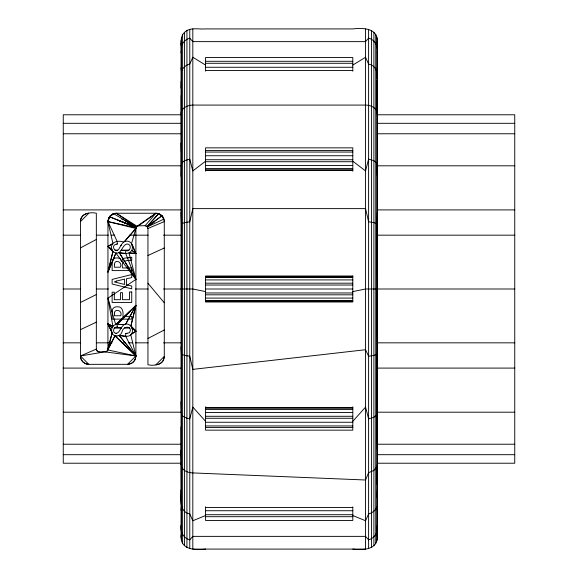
<?xml version="1.0" encoding="UTF-8"?>
<svg xmlns="http://www.w3.org/2000/svg" width="578" height="578" viewBox="0 0 578 578"><rect width="100%" height="100%" fill="white"/><g stroke="black" fill="none" stroke-linecap="round" stroke-linejoin="round"><path stroke-width="0.87" d="M181.037 464.589L181.051 462.805M377.318 115.195L377.022 80.263M181.34 151.732L181.203 95.493M377.145 484.299L377.333 464.589M181.037 88.102L181.203 81.028M377.145 497.853L377.333 489.898M181.037 176.261L181.369 155.294M377.333 212.263L377.008 235.528M181.037 52.829C182.381 46.038 178.79 37.83 184.483 32.346C190.09 26.841 198.63 29.529 205.573 28.914L352.797 28.914C362.066 27.795 377.174 27.766 377.333 40.677L377.333 537.323C377.174 550.234 362.066 550.198 352.797 549.1L205.573 549.086C196.303 550.205 181.196 550.234 181.037 537.323L181.037 40.677M377.333 525.171L376.935 531.803L377.333 537.323M181.037 537.323L181.203 534.961M377.167 43.039L377.333 40.677M112.876 243.28L107.956 221.598C107.869 217.133 111.843 213.138 116.323 213.239L155.923 213.239C160.388 213.145 164.383 217.126 164.282 221.598L164.282 356.402C164.376 364.552 154.167 366.286 147.946 364.761L147.946 228.476L147.159 226.533L145.157 225.687L137.81 225.832L136.415 226.858L135.902 228.476L135.902 355.976C135.989 360.441 132.008 364.429 127.536 364.335L88.795 364.335C84.33 364.422 80.342 360.441 80.436 355.976L80.436 221.598C80.364 213.463 90.089 211.808 96.338 213.239L96.338 349.098L97.126 351.041L98.686 351.85L106.049 351.742L107.161 351.041L107.927 349.517L107.956 221.598L108.83 217.884L110.319 215.775M134.652 306.781L135.902 305.509L130.946 325.768L135.902 305.408L117.218 324.525L117.218 327.126C113.707 326.425 112.081 331.671 115.087 333.239C119.14 334.142 120.152 328.665 122.319 326.36C127.644 319.468 136.162 329.149 130.816 334.872L135.902 355.976L135.028 359.689M181.037 510.258L181.434 506.696L181.037 426.961M377.333 67.742L377 78.471M181.037 113.411C181.434 107.725 187.799 105.066 192.814 105.08L365.556 105.08C370.57 105.066 376.935 107.725 377.333 113.411M81.296 359.668C82.668 362.478 85.674 364.335 88.795 364.335L80.436 355.976L106.475 351.561L107.667 350.333L114.957 335.847L133.995 354.141M135.931 228.057L137.008 226.251L155.923 213.239C159.044 213.231 162.05 215.095 163.422 217.899M123.663 242.081C116.272 239.379 108.137 243.468 112.934 251.661L107.956 272.159L115.875 253.113C122.139 254.125 121.835 244.61 127.239 243.988C132.275 244.111 130.556 252.405 125.679 250.592L125.679 253.395L135.902 279.434L107.956 298.132L112.876 326.216L107.956 324.012L111.901 332.509M114.957 335.847L107.956 349.098L112.024 332.993C110.571 329.316 112.623 323.955 117.218 324.525L124.588 324.489M107.956 349.098L112.118 333.195M124.263 260.75L119.147 252.535C126.156 255.317 135.331 252.882 131.502 243.728L135.902 228.476L107.956 221.598L109.48 216.786L113.664 213.672L136.191 227.226L117.833 220.052M117.052 244.205L117.218 243.678M117.052 327.134L117.218 326.606M129.241 252.962L135.902 253.634C133.395 249.472 132.745 239.841 125.672 241.264C122.507 241.749 121.301 245.209 119.711 247.529C116.164 255.743 109.228 244.422 117.218 244.198L117.218 241.597L107.956 221.598L109.502 216.764L113.664 213.672M163.415 360.116L164.282 356.402L155.923 364.761C159.044 364.783 162.057 362.905 163.422 360.094M112.934 251.661L115.875 253.113L107.956 272.057L112.847 251.546L107.956 246.351L112.623 243.634M135.902 305.509L125.672 324.193L135.902 305.408L115.716 324.634L107.956 298.132M135.035 359.668L133.54 361.799L131.444 363.367M120.874 328.542L121.236 327.95L114.379 328.015M120.874 245.614L121.236 245.021M124.429 241.633L135.902 228.476L124.27 241.712M131.473 363.352L127.536 364.335L135.902 355.976L125.679 336.324L125.679 333.513L129.537 332.733C133.316 325.4 122.839 325.537 121.965 332.061C120.665 336.526 113.671 337.776 112.024 332.993M352.797 421.297L365.556 407.085L368.605 418.848L373.887 417.323L376.935 414.686L377.333 346.966L376.935 289L377.333 318.189M129.674 311.853L117.218 324.525L124.805 324.424M115.716 324.634L130.036 311.065M110.297 215.796L112.407 214.207M130.816 334.872C127.601 337.769 122.818 335.58 119.147 335.471L119.458 335.226M205.573 161.211L192.814 170.915L189.765 159.152L184.483 160.677L181.434 163.314L181.037 143.041M131.062 334.532L135.902 331.216L131.054 325.949M131.307 334.192L135.902 331.078L131.574 326.873M154.586 221.887L147.159 226.533L145.157 225.687L155.923 213.239L138.684 225.687L137.008 226.251L116.323 213.239L113.642 213.672M352.797 65.061L365.556 57.251L368.605 64.093C379.883 66.26 377.152 79.764 377.333 88.102M113.093 251.806L107.956 246.488L112.5 243.808M80.436 247.911L96.338 239.487M147.946 338.441L164.282 330.016M80.436 302.504L96.338 294.534M80.436 329.655L96.338 322.163M147.946 255.498L164.282 248.005M80.436 355.976L96.338 349.098L96.367 349.517M164.282 221.598L147.946 228.476L147.152 226.525L158.574 213.672L161.919 215.775L164.188 220.355M205.573 515.54L192.814 520.749L189.765 513.907C178.486 511.74 181.217 498.236 181.037 489.898M112.385 214.221L116.323 213.239L136.415 226.858L124.79 220.745M352.797 291.601L365.556 289L377.333 289L377.015 237.312M105.174 351.886L135.902 355.976L119.213 335.435L125.679 336.324M124.956 327.755L129.169 327.553M116.46 253.142L116.857 253.128M116.46 336.078L116.857 336.064M114.921 250.187L117.435 250.108M128.728 257.853L129.385 257.839M124.805 327.921L129.638 328.037M121.228 250.209L128.973 250.122M121.062 250.44L128.395 250.375M125.679 250.592L126.994 250.585M125.679 333.513L126.994 333.513M205.573 61.297L352.797 61.297M205.573 63.291L352.797 63.291M205.573 67.272L352.797 67.272M205.573 70.53L352.797 70.53M181.543 114.784L63.255 114.784L63.255 463.216L181.543 463.216M377.492 114.784L514.745 114.784L514.745 463.216L377.492 463.216M63.255 123.309L181.543 123.309M377.492 123.309L514.745 123.309M63.255 133.771L181.543 133.771M377.492 133.771L514.745 133.771M205.573 150.446L352.797 150.446M205.573 152.057L352.797 152.057M205.573 155.742L352.797 155.742M205.573 159.73L352.797 159.73M205.573 161.717L352.797 161.717M205.573 165.453L352.797 165.453M63.255 165.807L181.543 165.807M377.492 165.807L514.745 165.807M205.573 168.574L352.797 168.574M205.573 169.802L352.797 169.802M205.573 170.373L352.797 170.373M63.255 209.908L181.543 209.908M377.492 209.908L514.745 209.908M63.255 235.167L80.407 235.167M96.663 235.167L108.404 235.167M111.113 235.167L114.726 235.167M129.169 235.167L148.134 235.167M163.487 235.167L181.543 235.167M377.492 235.167L514.745 235.167M205.573 276.718L352.797 276.718M205.573 277.519L352.797 277.519M205.573 279.918L352.797 279.918M205.573 283.184L352.797 283.184M205.573 285.041L352.797 285.041M63.255 289L80.407 289M96.663 289L108.404 289M135.49 289L148.134 289M163.487 289L192.814 289L205.573 291.601M205.573 289L352.797 289M377.492 289L514.745 289M205.573 292.959L352.797 292.959M205.573 294.816L352.797 294.816M205.573 298.082L352.797 298.082M205.573 300.481L352.797 300.481M205.573 301.283L352.797 301.283M63.255 342.833L80.407 342.833M96.663 342.833L112.016 342.833M121.944 342.833L125.556 342.833M128.265 342.833L132.781 342.833M135.49 342.833L148.134 342.833M163.487 342.833L181.543 342.833M377.492 342.833L514.745 342.833M63.255 368.092L181.543 368.092M376.589 368.092L514.745 368.092M205.573 407.627L352.797 407.627M205.573 408.198L352.797 408.198M205.573 409.426L352.797 409.426M63.255 412.193L181.543 412.193M377.492 412.193L514.745 412.193M205.573 412.548L352.797 412.548M205.573 416.283L352.797 416.283M205.573 418.27L352.797 418.27M205.573 422.258L352.797 422.258M205.573 425.943L352.797 425.943M205.573 427.554L352.797 427.554M63.255 444.229L181.543 444.229M377.492 444.229L514.745 444.229M63.255 454.691L181.543 454.691M377.492 454.691L514.745 454.691M205.573 507.47L352.797 507.47M205.573 510.728L352.797 510.728M205.573 514.709L352.797 514.709M205.573 516.703L352.797 516.703M205.573 549.1L192.814 549.1L192.814 28.9M352.797 549.086L365.556 549.1L365.556 28.9M125.961 253.417L126.604 253.424M125.961 336.353L126.604 336.353M116.019 250.484L116.424 250.491M116.019 333.419L116.424 333.419M114.935 327.654L121.308 327.834M99.127 351.886L97.458 351.33L96.468 349.936M129.436 252.868L135.902 253.554L131.502 243.728M125.679 253.395L119.213 252.499L135.902 279.434L129.046 253.048M107.956 221.598L136.025 227.638L109.502 216.764L136.191 227.226L128.511 223.036M107.826 349.936L135.902 355.976L119.147 335.471M118.606 220.514L136.025 227.638M352.797 515.54L365.556 520.749L368.605 513.907C372.326 512.982 375.686 510.403 376.935 506.696L377.333 510.258M111.843 332.271L107.956 323.94L112.876 326.216M121.683 219.113L123.237 219.929M205.573 65.061L192.814 57.251L189.765 64.093C186.044 65.018 182.684 67.597 181.434 71.304L181.037 67.742M107.956 246.488L111.843 249.335M162.758 216.786L158.596 213.672L147.159 226.533L161.919 215.775L147.426 226.858L163.899 219.091L163.408 217.884M352.797 161.211L365.556 170.915L368.605 159.152L373.887 160.677L376.935 163.314L377.333 176.261M131.986 328.246L135.902 331.216M131.943 327.993L135.902 331.078M107.956 246.351L111.966 249.819M107.956 324.012L112.024 327.777L107.956 323.94M115.188 335.897L135.902 355.976M205.573 421.297L192.814 407.085L189.765 418.848L186.925 418.262L182.612 416.102L181.434 414.686L181.037 401.739M147.946 283.227L164.282 302.778M115.875 253.113L135.902 279.434L125.664 262.997M81.303 359.689L80.53 357.211M377.333 534.267L376.935 531.803C375.772 535.727 372.528 538.768 368.605 539.852L365.556 536.37L192.814 536.37L189.765 539.852C183.262 538.306 180.112 531.435 181.037 525.171M181.037 43.733L181.434 46.197C182.597 42.273 185.841 39.232 189.765 38.148L192.814 41.63L365.556 41.63L368.605 38.148C375.108 39.694 378.258 46.565 377.333 52.829M377.333 471.352L376.935 466.742L373.887 470.478L368.605 472.638L365.556 480L192.814 472.92C188.37 472.847 183.356 471.07 181.434 466.742L181.037 450.269M181.037 346.966L181.434 354.061L184.483 355.427L189.765 356.214L192.814 369.378L365.556 349.719L368.605 356.214L373.887 355.427L376.935 354.061L377.333 374.949M181.037 212.263L181.434 223.939L184.483 222.573L189.765 221.786L192.814 208.622L365.556 208.622L368.605 221.786L373.887 222.573L376.935 223.939L377.333 250.151M377.333 426.961L376.935 414.686L377.333 450.269M376.935 37.628L376.935 540.372M375.758 34.788L375.758 543.212M373.887 32.346L373.887 545.654M371.444 30.475L371.444 547.525M368.605 29.305L368.605 548.695M352.797 71.231L352.797 57.525L205.573 57.525L205.573 71.137M352.797 171.196L352.797 147.852L205.573 147.852L205.573 171.196M352.797 406.804L352.797 430.148L205.573 430.148L205.573 406.804M352.797 506.863L352.797 520.475L205.573 520.475L205.573 506.769M189.765 29.305L189.765 548.695M186.925 30.475L186.925 547.525M184.483 32.346L184.483 545.654M182.612 34.788L182.612 543.212M181.434 37.628L181.434 540.372M114.415 264.421L114.408 267.217L120.325 267.217C123.085 262.137 114.711 258.583 114.415 264.421M114.43 313.24L114.408 315.747L120.636 315.747C123.179 310.848 114.632 307.807 114.43 313.24M112.175 262.477L112.132 270.598L131.741 270.598L131.741 267.968L122.572 267.968C120.708 260.656 126.409 260.237 131.741 260.411L131.741 257.261L123.902 258.258L122.348 259.558L121.626 261.574L120.065 258.727L118.136 257.976L115.448 257.983L113.201 259.219L112.175 262.477M112.183 311.267L112.132 319.128L131.741 319.128L131.741 316.39L122.854 316.39C123.598 312.431 122.702 306.094 117.283 306.788C114.588 306.47 112.053 308.442 112.183 311.267M80.53 220.348L80.436 221.598L88.795 213.239C84.778 213.188 81.079 216.367 80.53 220.348M116.388 281.096L114.328 281.934L124.631 284.47L124.631 279.087L116.388 281.096M131.741 274.543L112.132 279.42L112.132 284.022L131.741 288.841L131.741 286.002L126.488 284.896L126.488 278.748L131.741 277.628L131.741 274.543M352.797 276.002L205.573 276.002L205.573 301.998L352.797 301.998L352.797 276.002M131.741 291.991L129.486 291.991L129.486 299.693L122.464 299.693L122.464 292.663L120.455 292.663L120.455 299.693L114.328 299.693L114.328 292.186L112.132 292.186L112.132 302.46L131.741 302.46L131.741 291.991M135.902 253.554L131.791 250.245L135.902 253.634"/></g></svg>
